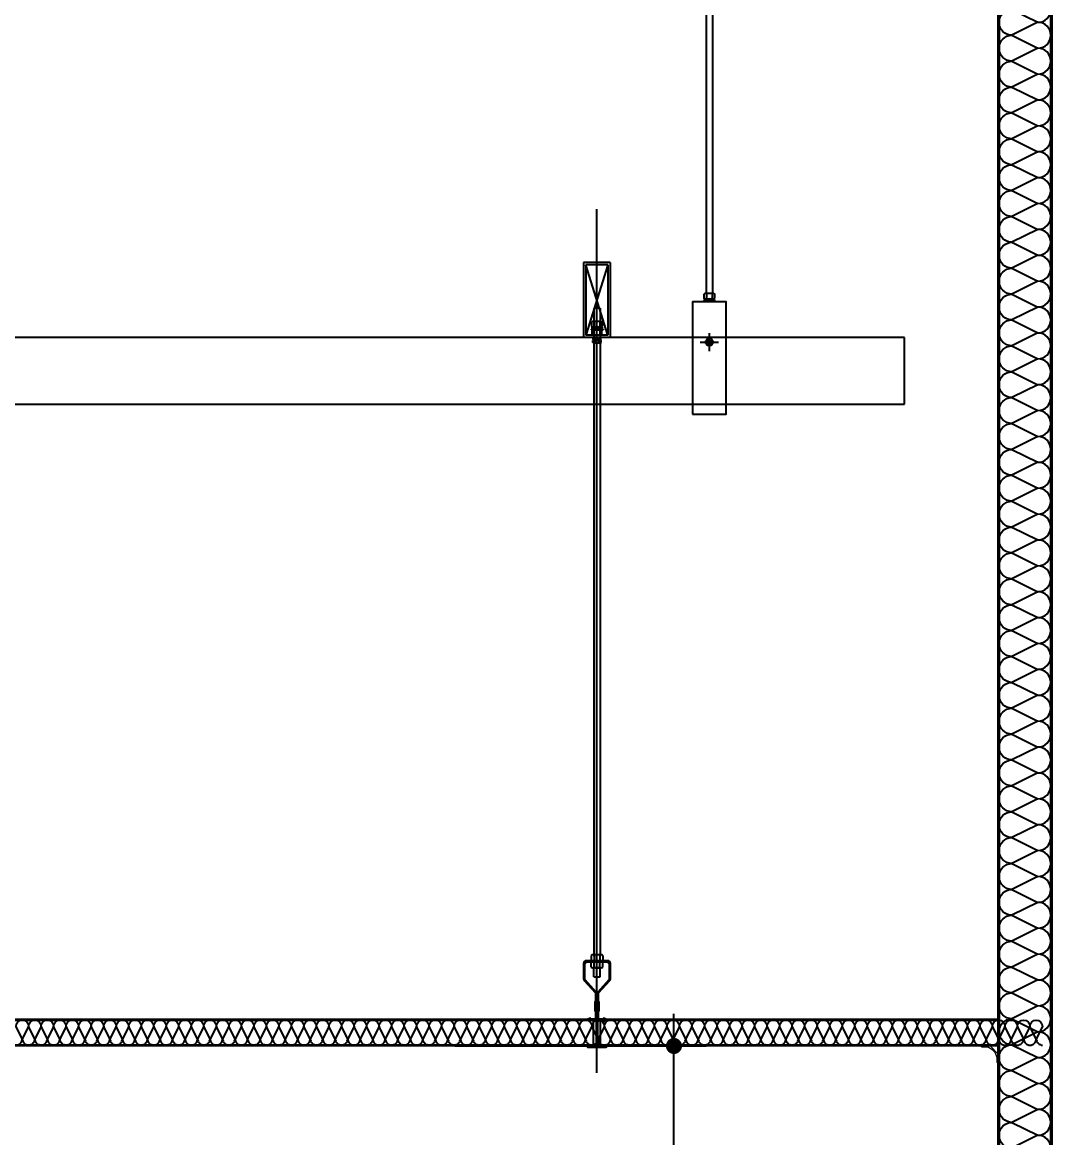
# Model space of a CAD drawing. Header units: millimetres. Extents: x 0 to 672800, y 0 to 118800.
# Drawn here: x 55051 to 56975, y 74823 to 76909 of the extents above; entities that cross this region are included whole.
import ezdxf

# ---------------------------------------------------------------- set-up
doc = ezdxf.new("R2010")
doc.units = ezdxf.units.MM
doc.header["$LTSCALE"] = 200
doc.layers.get('DEFPOINTS').update_dxf_attribs({"color": 137})
doc.layers.add('1', color=1, linetype='Continuous', lineweight=5)
for name, color, linetype in [('AA-CEXM', 6, 'Continuous'), ('AA-CEXM-SYST', 13, 'Continuous'), ('AA-SECT-PCN9', 9, 'Continuous'), ('AA-WAXM-NORT', 4, 'Continuous'), ('AA-WAXM-SAND', 4, 'Continuous'), ('ELE-4', 4, 'Continuous'), ('ELEV-3', 4, 'Continuous'), ('HAT-INS', 252, 'Continuous')]:
    doc.layers.add(name, color=color, linetype=linetype)
doc.layers.add('check', color=61, linetype='Continuous', plot=False)
doc.styles.add('$0$스타일1', font='malgun.ttf')
doc.dimstyles.new('CJA', dxfattribs={"dimscale": 300, "dimtxt": 2.7, "dimasz": 1, "dimexe": 2, "dimexo": 3, "dimgap": 1, "dimtad": 1, "dimdec": 0, "dimzin": 1, "dimdsep": 46, "dimlunit": 6, "dimtxsty": '$0$스타일1', "dimblk": 'CJDOT', "dimcen": 0.09, "dimdle": 1, "dimclrd": 256, "dimclre": 256, "dimclrt": 3, "dimadec": 0, "dimazin": 0, "dimtfac": 1, "dimtdec": 0, "dimtix": 1, "dimtmove": 2, "dimatfit": 3, "dimldrblk": 'CJDOT', "dimfxl": 1, "dimtolj": 1, "dimtzin": 1, "dimarcsym": 0})

# ---------------------------------------------------------------- blocks, each defined once
blk = doc.blocks.new('*U311')
at = {"layer": 'HAT-INS'}
for points in [[(29, 0, 0.414214), (29.25, 0.25), (29, 0.75, -1), (29.5, 0.75), (29.25, 0.25, 0.414214), (29.5, 0)], [(29.5, 0, 0.414214), (29.75, 0.25), (29.5, 0.75, -1), (30, 0.75), (29.75, 0.25, 0.414214), (30, 0)], [(30, 0, 0.414214), (30.25, 0.25), (30, 0.75, -1), (30.5, 0.75), (30.25, 0.25, 0.414214), (30.5, 0)], [(30.5, 0, 0.414214), (30.75, 0.25), (30.5, 0.75, -1), (31, 0.75), (30.75, 0.25, 0.414214), (31, 0)], [(31, 0, 0.414214), (31.25, 0.25), (31, 0.75, -1), (31.5, 0.75), (31.25, 0.25, 0.414214), (31.5, 0)], [(31.5, 0, 0.414214), (31.75, 0.25), (31.5, 0.75, -1), (32, 0.75), (31.75, 0.25, 0.414214), (32, 0)], [(32, 0, 0.414214), (32.25, 0.25), (32, 0.75, -1), (32.5, 0.75), (32.25, 0.25, 0.414214), (32.5, 0)], [(32.5, 0, 0.414214), (32.75, 0.25), (32.5, 0.75, -1), (33, 0.75), (32.75, 0.25, 0.414214), (33, 0)], [(33, 0, 0.414214), (33.25, 0.25), (33, 0.75, -1), (33.5, 0.75), (33.25, 0.25, 0.414214), (33.5, 0)], [(33.5, 0, 0.414214), (33.75, 0.25), (33.5, 0.75, -1), (34, 0.75), (33.75, 0.25, 0.414214), (34, 0)], [(34, 0, 0.414214), (34.25, 0.25), (34, 0.75, -1), (34.5, 0.75), (34.25, 0.25, 0.414214), (34.5, 0)], [(34.5, 0, 0.414214), (34.75, 0.25), (34.5, 0.75, -1), (35, 0.75), (34.75, 0.25, 0.414214), (35, 0)], [(35, 0, 0.414214), (35.25, 0.25), (35, 0.75, -1), (35.5, 0.75), (35.25, 0.25, 0.414214), (35.5, 0)], [(35.5, 0, 0.414214), (35.75, 0.25), (35.5, 0.75, -1), (36, 0.75), (35.75, 0.25, 0.414214), (36, 0)], [(36, 0, 0.414214), (36.25, 0.25), (36, 0.75, -1), (36.5, 0.75), (36.25, 0.25, 0.414214), (36.5, 0)], [(36.5, 0, 0.414214), (36.75, 0.25), (36.5, 0.75, -1), (37, 0.75), (36.75, 0.25, 0.414214), (37, 0)], [(37, 0, 0.414214), (37.25, 0.25), (37, 0.75, -1), (37.5, 0.75), (37.25, 0.25, 0.414214), (37.5, 0)], [(37.5, 0, 0.414214), (37.75, 0.25), (37.5, 0.75, -1), (38, 0.75), (37.75, 0.25, 0.414214), (38, 0)], [(38, 0, 0.414214), (38.25, 0.25), (38, 0.75, -1), (38.5, 0.75), (38.25, 0.25, 0.414214), (38.5, 0)], [(38.5, 0, 0.414214), (38.75, 0.25), (38.5, 0.75, -1), (39, 0.75), (38.75, 0.25, 0.414214), (39, 0)], [(39, 0, 0.414214), (39.25, 0.25), (39, 0.75, -1), (39.5, 0.75), (39.25, 0.25, 0.414214), (39.5, 0)], [(39.5, 0, 0.414214), (39.75, 0.25), (39.5, 0.75, -1), (40, 0.75), (39.75, 0.25, 0.414214), (40, 0)], [(40, 0, 0.414214), (40.25, 0.25), (40, 0.75, -1), (40.5, 0.75), (40.25, 0.25, 0.414214), (40.5, 0)], [(40.5, 0, 0.414214), (40.75, 0.25), (40.5, 0.75, -1), (41, 0.75), (40.75, 0.25, 0.414214), (41, 0)], [(41, 0, 0.414214), (41.25, 0.25), (41, 0.75, -1), (41.5, 0.75), (41.25, 0.25, 0.414214), (41.5, 0)], [(41.5, 0, 0.414214), (41.75, 0.25), (41.5, 0.75, -1), (42, 0.75), (41.75, 0.25, 0.414214), (42, 0)], [(42, 0, 0.414214), (42.25, 0.25), (42, 0.75, -1), (42.5, 0.75), (42.25, 0.25, 0.414214), (42.5, 0)], [(42.5, 0, 0.414214), (42.75, 0.25), (42.5, 0.75, -1), (43, 0.75), (42.75, 0.25, 0.414214), (43, 0)], [(43, 0, 0.414214), (43.25, 0.25), (43, 0.75, -1), (43.5, 0.75), (43.25, 0.25, 0.414214), (43.5, 0)], [(43.5, 0, 0.414214), (43.75, 0.25), (43.5, 0.75, -1), (44, 0.75), (43.75, 0.25, 0.414214), (44, 0)], [(44, 0, 0.414214), (44.25, 0.25), (44, 0.75, -1), (44.5, 0.75), (44.25, 0.25, 0.414214), (44.5, 0)], [(44.5, 0, 0.414214), (44.75, 0.25), (44.5, 0.75, -1), (45, 0.75), (44.75, 0.25, 0.414214), (45, 0)], [(45, 0, 0.414214), (45.25, 0.25), (45, 0.75, -1), (45.5, 0.75), (45.25, 0.25, 0.414214), (45.5, 0)], [(45.5, 0, 0.414214), (45.75, 0.25), (45.5, 0.75, -1), (46, 0.75), (45.75, 0.25, 0.414214), (46, 0)], [(46, 0, 0.414214), (46.25, 0.25), (46, 0.75, -1), (46.5, 0.75), (46.25, 0.25, 0.414214), (46.5, 0)], [(46.5, 0, 0.414214), (46.75, 0.25), (46.5, 0.75, -1), (47, 0.75), (46.75, 0.25, 0.414214), (47, 0)], [(47, 0, 0.414214), (47.25, 0.25), (47, 0.75, -1), (47.5, 0.75), (47.25, 0.25, 0.414214), (47.5, 0)], [(47.5, 0, 0.414214), (47.75, 0.25), (47.5, 0.75, -1), (48, 0.75), (47.75, 0.25, 0.414214), (48, 0)], [(48, 0, 0.414214), (48.25, 0.25), (48, 0.75, -1), (48.5, 0.75), (48.25, 0.25, 0.414214), (48.5, 0)], [(48.5, 0, 0.414214), (48.75, 0.25), (48.5, 0.75, -1), (49, 0.75), (48.75, 0.25, 0.414214), (49, 0)], [(49, 0, 0.414214), (49.25, 0.25), (49, 0.75, -1), (49.5, 0.75), (49.25, 0.25, 0.414214), (49.5, 0)], [(49.5, 0, 0.414214), (49.75, 0.25), (49.5, 0.75, -1), (50, 0.75), (49.75, 0.25, 0.414214), (50, 0)], [(50, 0, 0.414214), (50.25, 0.25), (50, 0.75, -1), (50.5, 0.75), (50.25, 0.25, 0.414214), (50.5, 0)], [(50.5, 0, 0.414214), (50.75, 0.25), (50.5, 0.75, -1), (51, 0.75), (50.75, 0.25, 0.414214), (51, 0)]]:
    blk.add_lwpolyline(points, format="xyb", dxfattribs=at)
blk = doc.blocks.new('*U314')
at = {"layer": 'HAT-INS'}
for points in [[(42.5, 0, 0.414214), (42.75, 0.25), (42.5, 0.75, -1), (43, 0.75), (42.75, 0.25, 0.414214), (43, 0)], [(43, 0, 0.414214), (43.25, 0.25), (43, 0.75, -1), (43.5, 0.75), (43.25, 0.25, 0.414214), (43.5, 0)], [(43.5, 0, 0.414214), (43.75, 0.25), (43.5, 0.75, -1), (44, 0.75), (43.75, 0.25, 0.414214), (44, 0)], [(44, 0, 0.414214), (44.25, 0.25), (44, 0.75, -1), (44.5, 0.75), (44.25, 0.25, 0.414214), (44.5, 0)], [(44.5, 0, 0.414214), (44.75, 0.25), (44.5, 0.75, -1), (45, 0.75), (44.75, 0.25, 0.414214), (45, 0)], [(45, 0, 0.414214), (45.25, 0.25), (45, 0.75, -1), (45.5, 0.75), (45.25, 0.25, 0.414214), (45.5, 0)], [(45.5, 0, 0.414214), (45.75, 0.25), (45.5, 0.75, -1), (46, 0.75), (45.75, 0.25, 0.414214), (46, 0)], [(46, 0, 0.414214), (46.25, 0.25), (46, 0.75, -1), (46.5, 0.75), (46.25, 0.25, 0.414214), (46.5, 0)], [(46.5, 0, 0.414214), (46.75, 0.25), (46.5, 0.75, -1), (47, 0.75), (46.75, 0.25, 0.414214), (47, 0)], [(47, 0, 0.414214), (47.25, 0.25), (47, 0.75, -1), (47.5, 0.75), (47.25, 0.25, 0.414214), (47.5, 0)], [(47.5, 0, 0.414214), (47.75, 0.25), (47.5, 0.75, -1), (48, 0.75), (47.75, 0.25, 0.414214), (48, 0)], [(48, 0, 0.414214), (48.25, 0.25), (48, 0.75, -1), (48.5, 0.75), (48.25, 0.25, 0.414214), (48.5, 0)], [(48.5, 0, 0.414214), (48.75, 0.25), (48.5, 0.75, -1), (49, 0.75), (48.75, 0.25, 0.414214), (49, 0)], [(49, 0, 0.414214), (49.25, 0.25), (49, 0.75, -1), (49.5, 0.75), (49.25, 0.25, 0.414214), (49.5, 0)], [(49.5, 0, 0.414214), (49.75, 0.25), (49.5, 0.75, -1), (50, 0.75), (49.75, 0.25, 0.414214), (50, 0)], [(50, 0, 0.414214), (50.25, 0.25), (50, 0.75, -1), (50.5, 0.75), (50.25, 0.25, 0.414214), (50.5, 0)], [(50.5, 0, 0.414214), (50.75, 0.25), (50.5, 0.75, -1), (51, 0.75), (50.75, 0.25, 0.414214), (51, 0)], [(51, 0, 0.414214), (51.25, 0.25), (51, 0.75, -1), (51.5, 0.75), (51.25, 0.25, 0.414214), (51.5, 0)], [(51.5, 0, 0.414214), (51.75, 0.25), (51.5, 0.75, -1), (52, 0.75), (51.75, 0.25, 0.414214), (52, 0)], [(52, 0, 0.414214), (52.25, 0.25), (52, 0.75, -1), (52.5, 0.75), (52.25, 0.25, 0.414214), (52.5, 0)], [(52.5, 0, 0.414214), (52.75, 0.25), (52.5, 0.75, -1), (53, 0.75), (52.75, 0.25, 0.414214), (53, 0)], [(53, 0, 0.414214), (53.25, 0.25), (53, 0.75, -1), (53.5, 0.75), (53.25, 0.25, 0.414214), (53.5, 0)], [(53.5, 0, 0.414214), (53.75, 0.25), (53.5, 0.75, -1), (54, 0.75), (53.75, 0.25, 0.414214), (54, 0)], [(54, 0, 0.414214), (54.25, 0.25), (54, 0.75, -1), (54.5, 0.75), (54.25, 0.25, 0.414214), (54.5, 0)], [(54.5, 0, 0.414214), (54.75, 0.25), (54.5, 0.75, -1), (55, 0.75), (54.75, 0.25, 0.414214), (55, 0)], [(55, 0, 0.414214), (55.25, 0.25), (55, 0.75, -1), (55.5, 0.75), (55.25, 0.25, 0.414214), (55.5, 0)], [(55.5, 0, 0.414214), (55.75, 0.25), (55.5, 0.75, -1), (56, 0.75), (55.75, 0.25, 0.414214), (56, 0)], [(56, 0, 0.414214), (56.25, 0.25), (56, 0.75, -1), (56.5, 0.75), (56.25, 0.25, 0.414214), (56.5, 0)], [(56.5, 0, 0.414214), (56.75, 0.25), (56.5, 0.75, -1), (57, 0.75), (56.75, 0.25, 0.414214), (57, 0)], [(57, 0, 0.414214), (57.25, 0.25), (57, 0.75, -1), (57.5, 0.75), (57.25, 0.25, 0.414214), (57.5, 0)], [(57.5, 0, 0.414214), (57.75, 0.25), (57.5, 0.75, -1), (58, 0.75), (57.75, 0.25, 0.414214), (58, 0)], [(58, 0, 0.414214), (58.25, 0.25), (58, 0.75, -1), (58.5, 0.75), (58.25, 0.25, 0.414214), (58.5, 0)], [(58.5, 0, 0.414214), (58.75, 0.25), (58.5, 0.75, -1), (59, 0.75), (58.75, 0.25, 0.414214), (59, 0)], [(59, 0, 0.414214), (59.25, 0.25), (59, 0.75, -1), (59.5, 0.75), (59.25, 0.25, 0.414214), (59.5, 0)], [(59.5, 0, 0.414214), (59.75, 0.25), (59.5, 0.75, -1), (60, 0.75), (59.75, 0.25, 0.414214), (60, 0)], [(60, 0, 0.414214), (60.25, 0.25), (60, 0.75, -1), (60.5, 0.75), (60.25, 0.25, 0.414214), (60.5, 0)], [(60.5, 0, 0.414214), (60.75, 0.25), (60.5, 0.75, -1), (61, 0.75), (60.75, 0.25, 0.414214), (61, 0)], [(61, 0, 0.414214), (61.25, 0.25), (61, 0.75, -1), (61.5, 0.75), (61.25, 0.25, 0.414214), (61.5, 0)], [(61.5, 0, 0.414214), (61.75, 0.25), (61.5, 0.75, -1), (62, 0.75), (61.75, 0.25, 0.414214), (62, 0)], [(62, 0, 0.414214), (62.25, 0.25), (62, 0.75, -1), (62.5, 0.75), (62.25, 0.25, 0.414214), (62.5, 0)], [(62.5, 0, 0.414214), (62.75, 0.25), (62.5, 0.75, -1), (63, 0.75), (62.75, 0.25, 0.414214), (63, 0)], [(63, 0, 0.414214), (63.25, 0.25), (63, 0.75, -1), (63.5, 0.75), (63.25, 0.25, 0.414214), (63.5, 0)], [(63.5, 0, 0.414214), (63.75, 0.25), (63.5, 0.75, -1), (64, 0.75), (63.75, 0.25, 0.414214), (64, 0)], [(64, 0, 0.414214), (64.25, 0.25), (64, 0.75, -1), (64.5, 0.75), (64.25, 0.25, 0.414214), (64.5, 0)], [(64.5, 0, 0.414214), (64.75, 0.25), (64.5, 0.75, -1), (65, 0.75), (64.75, 0.25, 0.414214), (65, 0)], [(65, 0, 0.414214), (65.25, 0.25), (65, 0.75, -1), (65.5, 0.75), (65.25, 0.25, 0.414214), (65.5, 0)], [(65.5, 0, 0.414214), (65.75, 0.25), (65.5, 0.75, -1), (66, 0.75), (65.75, 0.25, 0.414214), (66, 0)], [(66, 0, 0.414214), (66.25, 0.25), (66, 0.75, -1), (66.5, 0.75), (66.25, 0.25, 0.414214), (66.5, 0)], [(66.5, 0, 0.414214), (66.75, 0.25), (66.5, 0.75, -1), (67, 0.75), (66.75, 0.25, 0.414214), (67, 0)], [(67, 0, 0.414214), (67.25, 0.25), (67, 0.75, -1), (67.5, 0.75), (67.25, 0.25, 0.414214), (67.5, 0)], [(67.5, 0, 0.414214), (67.75, 0.25), (67.5, 0.75, -1), (68, 0.75), (67.75, 0.25, 0.414214), (68, 0)], [(68, 0, 0.414214), (68.25, 0.25), (68, 0.75, -1), (68.5, 0.75), (68.25, 0.25, 0.414214), (68.5, 0)], [(68.5, 0, 0.414214), (68.75, 0.25), (68.5, 0.75, -1), (69, 0.75), (68.75, 0.25, 0.414214), (69, 0)], [(69, 0, 0.414214), (69.25, 0.25), (69, 0.75, -1), (69.5, 0.75), (69.25, 0.25, 0.414214), (69.5, 0)], [(69.5, 0, 0.414214), (69.75, 0.25), (69.5, 0.75, -1), (70, 0.75), (69.75, 0.25, 0.414214), (70, 0)], [(70, 0, 0.414214), (70.25, 0.25), (70, 0.75, -1), (70.5, 0.75), (70.25, 0.25, 0.414214), (70.5, 0)], [(70.5, 0, 0.414214), (70.75, 0.25), (70.5, 0.75, -1), (71, 0.75), (70.75, 0.25, 0.414214), (71, 0)], [(71, 0, 0.414214), (71.25, 0.25), (71, 0.75, -1), (71.5, 0.75), (71.25, 0.25, 0.414214), (71.5, 0)], [(71.5, 0, 0.414214), (71.75, 0.25), (71.5, 0.75, -1), (72, 0.75), (71.75, 0.25, 0.414214), (72, 0)], [(72, 0, 0.414214), (72.25, 0.25), (72, 0.75, -1), (72.5, 0.75), (72.25, 0.25, 0.414214), (72.5, 0)], [(72.5, 0, 0.414214), (72.75, 0.25), (72.5, 0.75, -1), (73, 0.75), (72.75, 0.25, 0.414214), (73, 0)], [(73, 0, 0.414214), (73.25, 0.25), (73, 0.75, -1), (73.5, 0.75), (73.25, 0.25, 0.414214), (73.5, 0)], [(73.5, 0, 0.414214), (73.75, 0.25), (73.5, 0.75, -1), (74, 0.75), (73.75, 0.25, 0.414214), (74, 0)], [(74, 0, 0.414214), (74.25, 0.25), (74, 0.75, -1), (74.5, 0.75), (74.25, 0.25, 0.414214), (74.5, 0)], [(74.5, 0, 0.414214), (74.75, 0.25), (74.5, 0.75, -1), (75, 0.75), (74.75, 0.25, 0.414214), (75, 0)], [(75, 0, 0.414214), (75.25, 0.25), (75, 0.75, -1), (75.5, 0.75), (75.25, 0.25, 0.414214), (75.5, 0)], [(75.5, 0, 0.414214), (75.75, 0.25), (75.5, 0.75, -1), (76, 0.75), (75.75, 0.25, 0.414214), (76, 0)], [(76, 0, 0.414214), (76.25, 0.25), (76, 0.75, -1), (76.5, 0.75), (76.25, 0.25, 0.414214), (76.5, 0)], [(76.5, 0, 0.414214), (76.75, 0.25), (76.5, 0.75, -1), (77, 0.75), (76.75, 0.25, 0.414214), (77, 0)], [(77, 0, 0.414214), (77.25, 0.25), (77, 0.75, -1), (77.5, 0.75), (77.25, 0.25, 0.414214), (77.5, 0)], [(77.5, 0, 0.414214), (77.75, 0.25), (77.5, 0.75, -1), (78, 0.75), (77.75, 0.25, 0.414214), (78, 0)], [(78, 0, 0.414214), (78.25, 0.25), (78, 0.75, -1), (78.5, 0.75), (78.25, 0.25, 0.414214), (78.5, 0)], [(78.5, 0, 0.414214), (78.75, 0.25), (78.5, 0.75, -1), (79, 0.75), (78.75, 0.25, 0.414214), (79, 0)], [(79, 0, 0.414214), (79.25, 0.25), (79, 0.75, -1), (79.5, 0.75), (79.25, 0.25, 0.414214), (79.5, 0)], [(79.5, 0, 0.414214), (79.75, 0.25), (79.5, 0.75, -1), (80, 0.75), (79.75, 0.25, 0.414214), (80, 0)], [(80, 0, 0.414214), (80.25, 0.25), (80, 0.75, -1), (80.5, 0.75), (80.25, 0.25, 0.414214), (80.5, 0)], [(80.5, 0, 0.414214), (80.75, 0.25), (80.5, 0.75, -1), (81, 0.75), (80.75, 0.25, 0.414214), (81, 0)], [(81, 0, 0.414214), (81.25, 0.25), (81, 0.75, -1), (81.5, 0.75), (81.25, 0.25, 0.414214), (81.5, 0)], [(81.5, 0, 0.414214), (81.75, 0.25), (81.5, 0.75, -1), (82, 0.75), (81.75, 0.25, 0.414214), (82, 0)], [(82, 0, 0.414214), (82.25, 0.25), (82, 0.75, -1), (82.5, 0.75), (82.25, 0.25, 0.414214), (82.5, 0)], [(82.5, 0, 0.414214), (82.75, 0.25), (82.5, 0.75, -1), (83, 0.75), (82.75, 0.25, 0.414214), (83, 0)], [(83, 0, 0.414214), (83.25, 0.25), (83, 0.75, -1), (83.5, 0.75), (83.25, 0.25, 0.414214), (83.5, 0)]]:
    blk.add_lwpolyline(points, format="xyb", dxfattribs=at)
blk = doc.blocks.new('AL2')
at = {"layer": '1'}
blk.add_lwpolyline([(-5.8, 52.5), (-5.8, 39.2, -0.150786), (-17.6, 17.6, -0.150786), (-39.2, 5.8), (-52.5, 5.8, 0.414214), (-55.8, 2.5), (-27.9, 2.5), (-2.5, 27.9), (-2.5, 55.8, 0.414214)], format="xyb", close=True, dxfattribs=at)
blk = doc.blocks.new('CJDOT')
blk.add_line((-2, 0), (2, 0))
at = {"const_width": 0.5}
blk.add_lwpolyline([(-0.25, 0, 1), (0.25, 0, 1)], format="xyb", close=True, dxfattribs=at)
blk = doc.blocks.new('*D344')
at = {"layer": 'check', "lineweight": -2, "transparency": 16777216}
for p, q in [((55859.2, 74994.9), (56328.9, 74994.9)), ((56268.9, 72024.9), (56268.9, 74964.9)), ((55859.2, 71994.9), (56328.9, 71994.9))]:
    blk.add_line(p, q, dxfattribs=at)
at = {"layer": 'DEFPOINTS', "color": 0, "transparency": 16777216}
for p in [(55769.2, 74994.9), (56268.9, 74994.9), (55769.2, 71994.9)]:
    blk.add_point(p, dxfattribs=at)
at = {"layer": 'check', "lineweight": -2, "transparency": 16777216, "xscale": 30, "yscale": 30, "zscale": 30}
for p, rotation in [((56268.9, 74994.9), 90), ((56268.9, 71994.9), 270)]:
    blk.add_blockref('CJDOT', p, dxfattribs=dict(at, rotation=rotation))
at = {"layer": 'check', "transparency": 16777216, "insert": (56190.2, 73494.9), "char_height": 81, "attachment_point": 5, "rotation": 90, "style": '$0$스타일1'}
blk.add_mtext('\\A1;CH:3,000', dxfattribs=at)

msp = doc.modelspace()

# ---------------------------------------------------------------- linework, layer by layer
at = {"layer": 'AA-CEXM', "color": 1}
msp.add_line((56125, 74944.9), (56125, 76559.9), dxfattribs=at)
at = {"layer": 'AA-CEXM-SYST'}
for p, q in [((56328.9, 78702.3), (56328.8, 76401.8)), ((56340.9, 78702.3), (56340.8, 76401.8)), ((56099.8, 76459.9), (56099.8, 76319.9)), ((56149.8, 76459.9), (56099.8, 76459.9)), ((56104.3, 76455.4), (56104.3, 76324.4)), ((56145.3, 76455.4), (56104.3, 76455.4)), ((56145.3, 76455.4), (56104.3, 76324.4)), ((56145.3, 76324.4), (56104.3, 76455.4)), ((56145.3, 76455.4), (56145.3, 76324.4)), ((56149.8, 76459.9), (56149.8, 76319.9)), ((56326.4, 76401.8), (56324.6, 76400.8)), ((56324.6, 76400.8), (56324.6, 76393.1)), ((56343.6, 76401.8), (56326.4, 76401.8)), ((56328, 76401.8), (56329.7, 76400.8)), ((56331.5, 76401.8), (56329.7, 76400.8)), ((56329.7, 76400.8), (56329.7, 76393.1)), ((56338.5, 76401.8), (56340.2, 76400.8)), ((56342, 76401.8), (56340.2, 76400.8)), ((56340.2, 76400.8), (56340.2, 76393.1)), ((56343.6, 76401.8), (56345.4, 76400.8)), ((56345.4, 76393.1), (56345.4, 76400.8)), ((56323.7, 76387.6), (56346.2, 76387.6)), ((56323.7, 76387.6), (56323.7, 76386.5)), ((56326.4, 76392.1), (56324.6, 76393.1)), ((56325.6, 76391), (56335, 76391)), ((56325.6, 76391), (56344.4, 76388.7)), ((56325.6, 76391), (56325.6, 76388.7)), ((56325.6, 76388.7), (56335, 76387.6)), ((56326.4, 76392.1), (56343.6, 76392.1)), ((56328, 76392.1), (56329.7, 76393.1)), ((56331.5, 76392.1), (56329.7, 76393.1)), ((56344.4, 76391), (56335, 76392.1)), ((56335, 76392.1), (56335, 76387.6)), ((56335, 76388.7), (56344.4, 76388.7)), ((56338.5, 76392.1), (56340.2, 76393.1)), ((56342, 76392.1), (56340.2, 76393.1)), ((56343.6, 76392.1), (56345.4, 76393.1)), ((56344.4, 76391), (56344.4, 76388.7)), ((56346.2, 76387.6), (56346.2, 76386.5)), ((56119.6, 76374.3), (56119, 76373.7)), ((56119, 76373.7), (56119, 75162.9)), ((56119, 76373.7), (56119, 76349.7)), ((56130.4, 76374.3), (56119.6, 76374.3)), ((56130.4, 76374.3), (56131, 76373.7)), ((56131, 76373.7), (56131, 75162.9)), ((56131, 76373.7), (56131, 76349.7)), ((56116.4, 76349.7), (56114.6, 76348.7)), ((56114.6, 76348.7), (56114.6, 76341)), ((56116.4, 76339.9), (56114.6, 76341)), ((56115.6, 76338.8), (56125, 76338.8)), ((56115.6, 76338.8), (56134.4, 76336.6)), ((56115.6, 76338.8), (56115.6, 76336.6)), ((56133.6, 76349.7), (56116.4, 76349.7)), ((56116.4, 76339.9), (56133.6, 76339.9)), ((56118, 76349.7), (56119.8, 76348.7)), ((56118, 76339.9), (56119.8, 76341)), ((56121.5, 76349.7), (56119.8, 76348.7)), ((56119.8, 76348.7), (56119.8, 76341)), ((56121.5, 76339.9), (56119.8, 76341)), ((56134.4, 76338.8), (56125, 76339.9)), ((56125, 76339.9), (56125, 76335.4)), ((56128.5, 76349.7), (56130.3, 76348.7)), ((56128.5, 76339.9), (56130.3, 76341)), ((56132, 76349.7), (56130.3, 76348.7)), ((56130.3, 76348.7), (56130.3, 76341)), ((56132, 76339.9), (56130.3, 76341)), ((56133.6, 76349.7), (56135.4, 76348.7)), ((56133.6, 76339.9), (56135.4, 76341)), ((56134.4, 76338.8), (56134.4, 76336.6)), ((56135.4, 76341), (56135.4, 76348.7)), ((56149.8, 76319.9), (56099.8, 76319.9)), ((56145.3, 76324.4), (56104.3, 76324.4)), ((56113.8, 76335.4), (56113.8, 76334.3)), ((56113.8, 76335.4), (56136.3, 76335.4)), ((56113.8, 76334.3), (56136.3, 76334.3)), ((56115.6, 76336.6), (56125, 76335.4)), ((56116, 76324.4), (56116, 76334.3)), ((56116.4, 76318.9), (56116.4, 76319.9)), ((56116.4, 76318.9), (56133.2, 76318.9)), ((56118, 76317.9), (56125, 76318.9)), ((56118, 76315.9), (56132, 76317.9)), ((56118, 76315.9), (56118, 76317.9)), ((56119, 76324.4), (56119, 76334.3)), ((56125, 76336.6), (56134.4, 76336.6)), ((56125, 76314.9), (56125, 76318.9)), ((56125, 76317.9), (56132, 76317.9)), ((56131, 76324.4), (56131, 76334.3)), ((56132, 76315.9), (56132, 76317.9)), ((56133.2, 76318.9), (56133.2, 76319.9)), ((56134, 76324.4), (56134, 76334.3)), ((56136.3, 76335.4), (56136.3, 76334.3)), ((56118.5, 76314.9), (56117.5, 76314.4)), ((56117.5, 76310.5), (56117.5, 76314.4)), ((56118.5, 76309.9), (56117.5, 76310.5)), ((56118, 76315.9), (56125, 76315.9)), ((56118.5, 76314.9), (56131.5, 76314.9)), ((56118.5, 76309.9), (56131.5, 76309.9)), ((56120.3, 76314.9), (56121.3, 76314.4)), ((56120.3, 76309.9), (56121.3, 76310.5)), ((56122.3, 76314.9), (56121.3, 76314.4)), ((56121.3, 76310.5), (56121.3, 76314.4)), ((56122.3, 76309.9), (56121.3, 76310.5)), ((56132, 76315.9), (56125, 76314.9)), ((56127.8, 76314.9), (56128.8, 76314.4)), ((56127.8, 76309.9), (56128.8, 76310.5)), ((56129.8, 76314.9), (56128.8, 76314.4)), ((56128.8, 76310.5), (56128.8, 76314.4)), ((56129.8, 76309.9), (56128.8, 76310.5)), ((56131.5, 76314.9), (56132.5, 76314.4)), ((56131.5, 76309.9), (56132.5, 76310.5)), ((56132.5, 76310.5), (56132.5, 76314.4)), ((56114.3, 75164.2), (56114.3, 75155.4)), ((56114.3, 75142.2), (56114.3, 75151)), ((56132.7, 75165.4), (56117.3, 75165.4)), ((56119.7, 75164.2), (56119.7, 75155.4)), ((56119.7, 75142.2), (56119.7, 75151)), ((56130.3, 75164.2), (56130.3, 75155.4)), ((56130.3, 75142.2), (56130.3, 75151)), ((56135.7, 75164.2), (56135.7, 75155.4)), ((56135.7, 75142.2), (56135.7, 75151)), ((56132.7, 75141), (56117.3, 75141)), ((56119, 75124.4), (56119, 75141)), ((56131, 75124.4), (56131, 75141)), ((56119, 75124.4), (56131, 75124.4)), ((56111.6, 75039.4), (56110.9, 75045.9)), ((56111.6, 75045.9), (56111.5, 75046.7)), ((56111.7, 75046.7), (56111.6, 75045.9)), ((56111.6, 75039.4), (56112.3, 75045.9)), ((56138.4, 75039.4), (56137.7, 75045.9)), ((56138.3, 75046.7), (56138.4, 75045.9)), ((56138.4, 75045.9), (56138.5, 75046.7)), ((56138.4, 75039.4), (56139.1, 75045.9))]:
    msp.add_line(p, q, dxfattribs=at)
at = {"layer": 'AA-CEXM-SYST', "color": 1}
for p, q in [((56335, 76327.8), (56335, 76294)), ((56318.1, 76310.9), (56351.9, 76310.9))]:
    msp.add_line(p, q, dxfattribs=at)
at = {"layer": 'AA-CEXM-SYST'}
msp.add_lwpolyline([(56303.5, 76176.4), (56366.5, 76176.4), (56366.5, 76386.5), (56303.5, 76386.5)], close=True, dxfattribs=at)
for points in [[(56126.2, 75060.4, 0.094176), (56126.1, 75059.7), (56126.1, 75041.2), (56128.1, 75041.2), (56128.1, 75058.8, -0.094176), (56128.2, 75059.6), (56129.2, 75061.9), (56129.2, 75076.5), (56128.1, 75079.2), (56128.1, 75094, -0.186703), (56128.4, 75094.7), (56149.2, 75117.6, 0.186703), (56150, 75119.6), (56150, 75149.2, 0.414214), (56145, 75154.2), (56105, 75154.2, 0.414214), (56100, 75149.2), (56100, 75119.6, 0.186703), (56100.8, 75117.6), (56121.6, 75094.7, -0.186703), (56121.9, 75094), (56121.9, 75079.6, -0.094176), (56121.8, 75078.9), (56120.8, 75076.5), (56120.8, 75061.9), (56121.8, 75059.6, -0.094176), (56121.9, 75058.8), (56121.9, 75041.2), (56123.9, 75041.2), (56123.9, 75059.7, 0.094176), (56123.8, 75060.4), (56122.8, 75062.8), (56122.8, 75075.7), (56123.8, 75078, 0.094176), (56123.9, 75078.7), (56123.9, 75094.8, 0.186703), (56123.6, 75095.4), (56102.8, 75118.4, -0.186703), (56102, 75120.4), (56102, 75147.2, -0.414214), (56107, 75152.2), (56143, 75152.2, -0.414214), (56148, 75147.2), (56148, 75120.4, -0.186703), (56147.2, 75118.4), (56126.4, 75095.4, 0.186703), (56126.1, 75094.8), (56126.1, 75078.4), (56127.2, 75075.7), (56127.2, 75062.8)], [(56126, 75045.9), (56141.7, 75045.9, -0.414214), (56142, 75045.6), (56142, 75045.2, -0.414214), (56141.7, 75044.9), (56126, 75044.9), (56126, 74998.8), (56128.5, 74998.8, -0.414214), (56129, 74998.3), (56129, 74994), (56141.7, 74994, -0.414214), (56142, 74993.7), (56142, 74992.3, -0.414214), (56141.7, 74992), (56108.3, 74992, -0.414214), (56108, 74992.3), (56108, 74993.7, -0.414214), (56108.3, 74994), (56121, 74994), (56121, 74998.3, -0.414214), (56121.5, 74998.8), (56124, 74998.8), (56124, 75044.9), (56108.3, 75044.9, -0.414214), (56108, 75045.2), (56108, 75045.6, -0.414214), (56108.3, 75045.9), (56124, 75045.9), (56124, 75061.6), (56123.1, 75062.6, -0.199186), (56123, 75062.8), (56123, 75075.6), (56127, 75075.6), (56127, 75062.8, -0.199186), (56126.9, 75062.6), (56126, 75061.6)]]:
    msp.add_lwpolyline(points, format="xyb", close=True, dxfattribs=at)
for radius in [6.93, 4]:
    msp.add_circle((56335, 76310.9), radius, dxfattribs=at)
for centre, radius, start, end in [((56117, 75161.9), 3.56, 41.543, 138.457), ((56117, 75157.8), 3.56, 221.543, 318.457), ((56117, 75148.7), 3.56, 41.543, 138.457), ((56125, 75153), 12.5, 64.6389, 115.3611), ((56125, 75166.7), 12.5, 244.6369, 295.3631), ((56125, 75139.8), 12.5, 64.6369, 115.3631), ((56133, 75161.9), 3.56, 41.5445, 138.4555), ((56133, 75157.8), 3.56, 221.5445, 318.4555), ((56133, 75148.7), 3.56, 41.5445, 138.4555), ((56117, 75144.6), 3.56, 221.543, 318.457), ((56125, 75153.5), 12.5, 244.6389, 295.3611), ((56133, 75144.6), 3.56, 221.5445, 318.4555), ((56111.6, 75044.3), 2.4, 93.0389, 136.928), ((56111.6, 75044.3), 2.4, 43.072, 86.9611), ((56138.4, 75044.3), 2.4, 93.0389, 136.928), ((56138.4, 75044.3), 2.4, 43.072, 86.9611)]:
    msp.add_arc(centre, radius, start, end, dxfattribs=at)
at = {"layer": 'AA-SECT-PCN9'}
for p, q in [((56700, 76319.9), (53150, 76319.9)), ((56700, 76194.9), (56700, 76319.9)), ((53150, 76194.9), (56700, 76194.9))]:
    msp.add_line(p, q, dxfattribs=at)
at = {"layer": 'AA-WAXM-NORT'}
for p, q in [((53050, 75044.9), (56875, 75044.9)), ((56118.7, 74994.9), (56118.7, 75044.9)), ((56131.3, 74994.9), (56131.3, 75044.9)), ((56875, 74994.9), (56875, 75044.9))]:
    msp.add_line(p, q, dxfattribs=at)
at = {"layer": 'AA-WAXM-SAND'}
msp.add_line((56875, 74994.9), (53050, 74994.9), dxfattribs=at)
at = {"layer": 'ELE-4'}
for points in [[(56875, 71994.9), (56875, 78974.9)], [(56975, 71994.9), (56875, 71994.9), (56875, 78974.9), (56975, 78974.9), (56975, 71994.9)], [(56975, 71994.9), (56975, 78974.9)]]:
    msp.add_lwpolyline(points, dxfattribs=at)
at = {"layer": 'ELE-4', "color": 252, "ltscale": 253}
msp.add_lwpolyline([(56940, 71994.9), (56940, 71996.5), (56973.4, 71996.5), (56973.4, 78973.3), (56876.6, 78973.3), (56876.6, 71996.5), (56910, 71996.5), (56910, 71994.9)], dxfattribs=at)
at = {"layer": 'HAT-INS'}
for p, q in [((53050, 75043.3), (56875, 75043.3)), ((56875, 74996.5), (53050, 74996.5))]:
    msp.add_line(p, q, dxfattribs=at)

# ---------------------------------------------------------------- block references
at = {"layer": 'ELEV-3', "xscale": -0.599999999627471, "yscale": 0.599999999627471, "zscale": 0.599999999627471, "rotation": 180}
msp.add_blockref('AL2', (56876.5, 74996.4), dxfattribs=at)
at = {"layer": 'HAT-INS', "xscale": 96.80000000000017, "yscale": 96.80000000000017, "zscale": 96.80000000000017, "rotation": 90}
msp.add_blockref('*U311', (56973.4, 71996.5), dxfattribs=at)
at = {"layer": 'HAT-INS', "xscale": 46.8, "yscale": 46.8, "zscale": 46.8}
msp.add_blockref('*U314', (53050, 74996.5), dxfattribs=at)

# ---------------------------------------------------------------- dimensions: what is measured, and where the dimension line sits
at = {"layer": 'check'}
dim = msp.add_linear_dim(base=(56268.9, 74994.9), p1=(55769.2, 71994.9), p2=(55769.2, 74994.9), angle=270, text='CH:<>', dimstyle='CJA', override={"dimscale": 30, "dimclrd": 256, "dimclre": 256, "dimclrt": 256}, dxfattribs=at)
dim.commit()
dim.dimension.update_dxf_attribs({"geometry": '*D344', "text_midpoint": (56190.2, 73494.9)})

doc.saveas('drawing.dxf')
